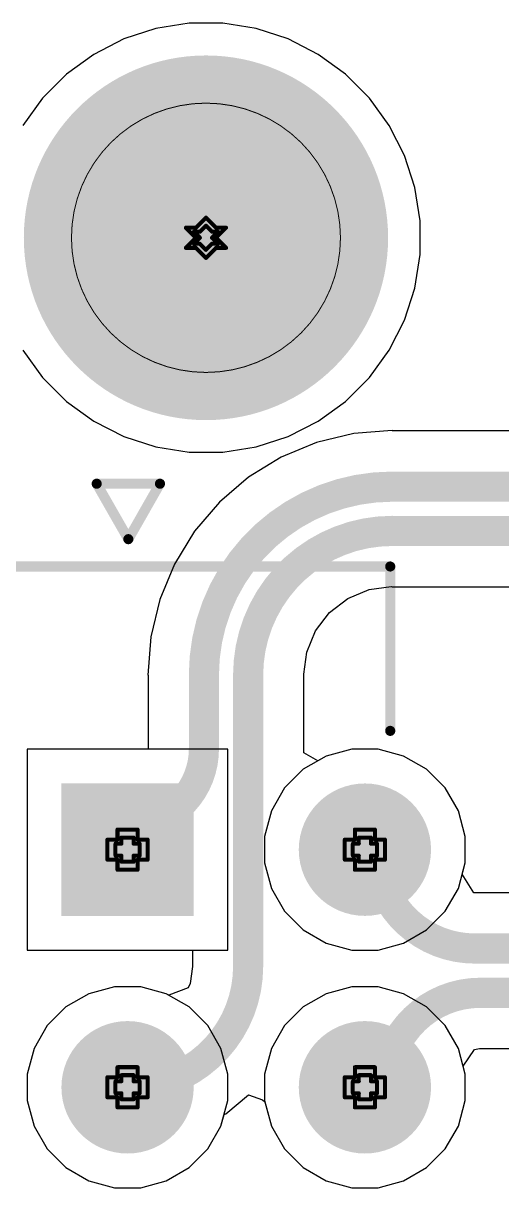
# Model space of a CAD drawing. Header units: inches. Extents: x 0 to 289, y 0 to 168.
# Drawn here: x 7.83 to 13.87, y 66.51 to 81.21 of the extents above; entities that cross this region are included whole.
import ezdxf

# ---------------------------------------------------------------- set-up
doc = ezdxf.new("R2010")
doc.units = ezdxf.units.IN
for name, color, linetype in [('Bottom Layer', 5, 'Continuous'), ('Bottom Overlay', 54, 'Continuous'), ('Bottom Solder', 6, 'Continuous'), ('Dimension', 6, 'Continuous'), ('Drill Drawing', 1, 'Continuous'), ('Multi-Layer', 9, 'Continuous'), ('Pad Holes', 156, 'Continuous'), ('Top Layer', 1, 'Continuous'), ('Top Solder', 216, 'Continuous')]:
    doc.layers.add(name, color=color, linetype=linetype)

# ---------------------------------------------------------------- blocks, each defined once
blk = doc.blocks.new('0430450800_B_52')
at = {"layer": 'Bottom Layer'}
h = blk.add_hatch(color=5, dxfattribs=at)
edge = h.paths.add_edge_path()
edge.add_arc((1.5, -0.66), 0.76, 0, 360)
blk.add_hatch(color=5, dxfattribs=at).paths.add_polyline_path([(3.74, 0.1), (5.26, 0.1), (5.26, -1.42), (3.74, -1.42)])
h = blk.add_hatch(color=5, dxfattribs=at)
edge = h.paths.add_edge_path()
edge.add_arc((1.5, -3.66), 0.76, 0, 360)
h = blk.add_hatch(color=5, dxfattribs=at)
edge = h.paths.add_edge_path()
edge.add_arc((4.5, -3.66), 0.76, 0, 360)
at = {"layer": 'Bottom Solder'}
h = blk.add_hatch(color=6, dxfattribs=at)
edge = h.paths.add_edge_path()
edge.add_arc((1.5, -0.66), 0.836, 0, 360)
blk.add_hatch(color=6, dxfattribs=at).paths.add_polyline_path([(3.664, 0.176), (5.336, 0.176), (5.336, -1.496), (3.664, -1.496)])
h = blk.add_hatch(color=6, dxfattribs=at)
edge = h.paths.add_edge_path()
edge.add_arc((1.5, -3.66), 0.836, 0, 360)
h = blk.add_hatch(color=6, dxfattribs=at)
edge = h.paths.add_edge_path()
edge.add_arc((4.5, -3.66), 0.836, 0, 360)
at = {"layer": 'Multi-Layer'}
h = blk.add_hatch(color=9, dxfattribs=at)
edge = h.paths.add_edge_path()
edge.add_arc((1.5, -0.66), 0.76, 0, 360)
blk.add_hatch(color=9, dxfattribs=at).paths.add_polyline_path([(3.74, 0.1), (5.26, 0.1), (5.26, -1.42), (3.74, -1.42)])
h = blk.add_hatch(color=9, dxfattribs=at)
edge = h.paths.add_edge_path()
edge.add_arc((1.5, -3.66), 0.76, 0, 360)
h = blk.add_hatch(color=9, dxfattribs=at)
edge = h.paths.add_edge_path()
edge.add_arc((4.5, -3.66), 0.76, 0, 360)
at = {"layer": 'Pad Holes'}
h = blk.add_hatch(color=7, dxfattribs=at)
edge = h.paths.add_edge_path()
edge.add_arc((1.5, -0.66), 0.51, 0, 360)
h = blk.add_hatch(color=7, dxfattribs=at)
edge = h.paths.add_edge_path()
edge.add_arc((4.5, -0.66), 0.51, 0, 360)
h = blk.add_hatch(color=7, dxfattribs=at)
edge = h.paths.add_edge_path()
edge.add_arc((1.5, -3.66), 0.51, 0, 360)
h = blk.add_hatch(color=7, dxfattribs=at)
edge = h.paths.add_edge_path()
edge.add_arc((4.5, -3.66), 0.51, 0, 360)
at = {"layer": 'Top Layer'}
h = blk.add_hatch(color=1, dxfattribs=at)
edge = h.paths.add_edge_path()
edge.add_arc((1.5, -0.66), 0.76, 0, 360)
blk.add_hatch(color=1, dxfattribs=at).paths.add_polyline_path([(3.74, 0.1), (5.26, 0.1), (5.26, -1.42), (3.74, -1.42)])
h = blk.add_hatch(color=1, dxfattribs=at)
edge = h.paths.add_edge_path()
edge.add_arc((1.5, -3.66), 0.76, 0, 360)
h = blk.add_hatch(color=1, dxfattribs=at)
edge = h.paths.add_edge_path()
edge.add_arc((4.5, -3.66), 0.76, 0, 360)
at = {"layer": 'Top Solder'}
h = blk.add_hatch(color=216, dxfattribs=at)
edge = h.paths.add_edge_path()
edge.add_arc((1.5, -0.66), 0.836, 0, 360)
blk.add_hatch(color=216, dxfattribs=at).paths.add_polyline_path([(3.664, 0.176), (5.336, 0.176), (5.336, -1.496), (3.664, -1.496)])
h = blk.add_hatch(color=216, dxfattribs=at)
edge = h.paths.add_edge_path()
edge.add_arc((1.5, -3.66), 0.836, 0, 360)
h = blk.add_hatch(color=216, dxfattribs=at)
edge = h.paths.add_edge_path()
edge.add_arc((4.5, -3.66), 0.836, 0, 360)
at = {"layer": 'Bottom Overlay'}
for points in [[(8.075, 8.26, 0.127, 0.127, 0), (8.075, -3.98, 0.127, 0.127, 0)], [(9.12, -0.27, 0.127, 0.127, 0), (8.42, -0.67, 0.127, 0.127, 0)], [(9.12, -0.27, 0.127, 0.127, 0), (9.12, -1.07, 0.127, 0.127, 0)], [(8.42, -0.67, 0.127, 0.127, 0), (9.12, -1.07, 0.127, 0.127, 0)], [(6, -3.98, 0.127, 0.127, 0), (8.075, -3.98, 0.127, 0.127, 0)]]:
    blk.add_lwpolyline(points, format="xyseb", dxfattribs=at)
for points in [[(9.088, -0.27, 0.0635, 0.0635, 1), (9.152, -0.27, 0.0635, 0.0635, 1)], [(9.088, -0.27, 0.0635, 0.0635, 1), (9.152, -0.27, 0.0635, 0.0635, 1)], [(8.388, -0.67, 0.0635, 0.0635, 1), (8.452, -0.67, 0.0635, 0.0635, 1)], [(8.388, -0.67, 0.0635, 0.0635, 1), (8.452, -0.67, 0.0635, 0.0635, 1)], [(9.088, -1.07, 0.0635, 0.0635, 1), (9.152, -1.07, 0.0635, 0.0635, 1)], [(9.088, -1.07, 0.0635, 0.0635, 1), (9.152, -1.07, 0.0635, 0.0635, 1)], [(5.968, -3.98, 0.0635, 0.0635, 1), (6.032, -3.98, 0.0635, 0.0635, 1)], [(8.043, -3.98, 0.0635, 0.0635, 1), (8.107, -3.98, 0.0635, 0.0635, 1)], [(8.043, -3.98, 0.0635, 0.0635, 1), (8.107, -3.98, 0.0635, 0.0635, 1)]]:
    blk.add_lwpolyline(points, format="xyseb", close=True, dxfattribs=at)

msp = doc.modelspace()

# ---------------------------------------------------------------- hatches: boundary and pattern name
at = {"layer": 'Bottom Layer'}
h = msp.add_hatch(color=5, dxfattribs=at)
edge = h.paths.add_edge_path()
edge.add_arc((10.135, 78.5), 2.2, 0, 360)
at = {"layer": 'Bottom Solder'}
h = msp.add_hatch(color=6, dxfattribs=at)
edge = h.paths.add_edge_path()
edge.add_arc((10.135, 78.5), 2.302, 0, 360)
at = {"layer": 'Multi-Layer'}
h = msp.add_hatch(color=9, dxfattribs=at)
edge = h.paths.add_edge_path()
edge.add_arc((10.135, 78.5), 2.2, 0, 360)
at = {"layer": 'Pad Holes'}
h = msp.add_hatch(color=7, dxfattribs=at)
edge = h.paths.add_edge_path()
edge.add_arc((10.135, 78.5), 1.7, 0, 360)
at = {"layer": 'Top Layer'}
h = msp.add_hatch(color=1, dxfattribs=at)
edge = h.paths.add_edge_path()
edge.add_arc((10.135, 78.5), 2.2, 0, 360)
at = {"layer": 'Top Solder'}
h = msp.add_hatch(color=216, dxfattribs=at)
edge = h.paths.add_edge_path()
edge.add_arc((10.135, 78.5), 2.302, 0, 360)

# ---------------------------------------------------------------- linework, layer by layer
at = {"layer": 'Bottom Layer'}
for p, q in [((9.922, 81.208), (9.501, 81.141)), ((10.348, 81.208), (9.922, 81.208)), ((10.769, 81.141), (10.348, 81.208)), ((9.095, 81.01), (8.716, 80.816)), ((9.501, 81.141), (9.095, 81.01)), ((11.175, 81.01), (10.769, 81.141)), ((11.554, 80.816), (11.175, 81.01)), ((8.716, 80.816), (8.371, 80.566)), ((11.899, 80.566), (11.554, 80.816)), ((8.371, 80.566), (8.069, 80.264)), ((12.201, 80.264), (11.899, 80.566)), ((8.069, 80.264), (7.819, 79.919)), ((12.451, 79.919), (12.201, 80.264)), ((12.645, 79.54), (12.451, 79.919)), ((12.776, 79.134), (12.645, 79.54)), ((12.843, 78.713), (12.776, 79.134)), ((12.843, 78.287), (12.843, 78.713)), ((12.776, 77.866), (12.843, 78.287)), ((12.645, 77.46), (12.776, 77.866)), ((12.451, 77.081), (12.645, 77.46)), ((7.819, 77.081), (8.069, 76.736)), ((12.201, 76.736), (12.451, 77.081)), ((8.069, 76.736), (8.371, 76.434)), ((11.899, 76.434), (12.201, 76.736)), ((8.371, 76.434), (8.716, 76.184)), ((11.554, 76.184), (11.899, 76.434)), ((8.716, 76.184), (9.095, 75.99)), ((11.175, 75.99), (11.554, 76.184)), ((9.095, 75.99), (9.501, 75.859)), ((9.501, 75.859), (9.922, 75.792)), ((10.348, 75.792), (10.769, 75.859)), ((10.769, 75.859), (11.175, 75.99)), ((9.922, 75.792), (10.348, 75.792)), ((10.412, 72.043), (7.876, 72.043)), ((7.876, 72.043), (7.876, 69.507)), ((10.412, 69.507), (10.412, 72.043)), ((11.977, 72.043), (11.654, 71.957)), ((12.311, 72.043), (11.977, 72.043)), ((12.633, 71.957), (12.311, 72.043)), ((11.654, 71.957), (11.365, 71.79)), ((12.922, 71.79), (12.633, 71.957)), ((11.365, 71.79), (11.129, 71.554)), ((13.158, 71.554), (12.922, 71.79)), ((11.129, 71.554), (10.962, 71.265)), ((13.325, 71.265), (13.158, 71.554)), ((10.962, 71.265), (10.876, 70.942)), ((13.412, 70.942), (13.325, 71.265)), ((10.876, 70.942), (10.876, 70.608)), ((13.412, 70.608), (13.412, 70.942)), ((10.876, 70.608), (10.962, 70.286)), ((13.325, 70.286), (13.412, 70.608)), ((10.962, 70.286), (11.129, 69.997)), ((13.158, 69.997), (13.325, 70.286)), ((11.129, 69.997), (11.365, 69.761)), ((12.922, 69.761), (13.158, 69.997)), ((11.365, 69.761), (11.654, 69.594)), ((12.633, 69.594), (12.922, 69.761)), ((11.654, 69.594), (11.977, 69.507)), ((12.311, 69.507), (12.633, 69.594)), ((7.876, 69.507), (10.412, 69.507)), ((11.977, 69.507), (12.311, 69.507)), ((8.654, 68.957), (8.365, 68.79)), ((8.977, 69.043), (8.654, 68.957)), ((9.311, 69.043), (8.977, 69.043)), ((9.633, 68.957), (9.311, 69.043)), ((9.922, 68.79), (9.633, 68.957)), ((11.654, 68.957), (11.365, 68.79)), ((11.977, 69.043), (11.654, 68.957)), ((12.311, 69.043), (11.977, 69.043)), ((12.633, 68.957), (12.311, 69.043)), ((12.922, 68.79), (12.633, 68.957)), ((8.365, 68.79), (8.129, 68.554)), ((10.158, 68.554), (9.922, 68.79)), ((11.365, 68.79), (11.129, 68.554)), ((13.158, 68.554), (12.922, 68.79)), ((8.129, 68.554), (7.962, 68.265)), ((10.325, 68.265), (10.158, 68.554)), ((11.129, 68.554), (10.962, 68.265)), ((13.325, 68.265), (13.158, 68.554)), ((7.962, 68.265), (7.876, 67.942)), ((10.412, 67.942), (10.325, 68.265)), ((10.962, 68.265), (10.876, 67.942)), ((13.412, 67.942), (13.325, 68.265)), ((7.876, 67.942), (7.876, 67.608)), ((10.412, 67.608), (10.412, 67.942)), ((10.876, 67.942), (10.876, 67.608)), ((13.412, 67.608), (13.412, 67.942)), ((7.876, 67.608), (7.962, 67.286)), ((10.325, 67.286), (10.412, 67.608)), ((10.876, 67.608), (10.962, 67.286)), ((13.325, 67.286), (13.412, 67.608)), ((7.962, 67.286), (8.129, 66.997)), ((10.158, 66.997), (10.325, 67.286)), ((10.962, 67.286), (11.129, 66.997)), ((13.158, 66.997), (13.325, 67.286)), ((8.129, 66.997), (8.365, 66.761)), ((9.922, 66.761), (10.158, 66.997)), ((11.129, 66.997), (11.365, 66.761)), ((12.922, 66.761), (13.158, 66.997)), ((8.365, 66.761), (8.654, 66.594)), ((9.633, 66.594), (9.922, 66.761)), ((11.365, 66.761), (11.654, 66.594)), ((12.633, 66.594), (12.922, 66.761)), ((8.654, 66.594), (8.977, 66.507)), ((8.977, 66.507), (9.311, 66.507)), ((9.311, 66.507), (9.633, 66.594)), ((11.654, 66.594), (11.977, 66.507)), ((11.977, 66.507), (12.311, 66.507)), ((12.311, 66.507), (12.633, 66.594))]:
    msp.add_line(p, q, dxfattribs=at)
at = {"layer": 'Dimension'}
for points in [[(11.835, 78.5, 0.0127, 0.0127, 1), (8.435, 78.5, 0.0127, 0.0127, 1)], [(8.432, 78.5, 0.00635, 0.00635, 1), (8.438, 78.5, 0.00635, 0.00635, 1)], [(11.832, 78.5, 0.00635, 0.00635, 1), (11.838, 78.5, 0.00635, 0.00635, 1)]]:
    msp.add_lwpolyline(points, format="xyseb", close=True, dxfattribs=at)
at = {"layer": 'Drill Drawing'}
for points in [[(9.881, 78.627, 0.0508, 0.0508, 0), (10.008, 78.5, 0.0508, 0.0508, 0)], [(9.881, 78.627, 0.0508, 0.0508, 0), (10.008, 78.627, 0.0508, 0.0508, 0)], [(10.008, 78.627, 0.0508, 0.0508, 0), (10.135, 78.754, 0.0508, 0.0508, 0)], [(10.059, 78.576, 0.0508, 0.0508, 0), (10.135, 78.652, 0.0508, 0.0508, 0)], [(10.135, 78.754, 0.0508, 0.0508, 0), (10.262, 78.627, 0.0508, 0.0508, 0)], [(10.135, 78.652, 0.0508, 0.0508, 0), (10.211, 78.576, 0.0508, 0.0508, 0)], [(10.262, 78.627, 0.0508, 0.0508, 0), (10.389, 78.627, 0.0508, 0.0508, 0)], [(10.262, 78.5, 0.0508, 0.0508, 0), (10.389, 78.627, 0.0508, 0.0508, 0)], [(9.881, 78.373, 0.0508, 0.0508, 0), (10.008, 78.5, 0.0508, 0.0508, 0)], [(9.983, 78.576, 0.0508, 0.0508, 0), (10.059, 78.5, 0.0508, 0.0508, 0)], [(9.983, 78.576, 0.0508, 0.0508, 0), (10.059, 78.576, 0.0508, 0.0508, 0)], [(9.983, 78.424, 0.0508, 0.0508, 0), (10.059, 78.5, 0.0508, 0.0508, 0)], [(10.211, 78.576, 0.0508, 0.0508, 0), (10.287, 78.576, 0.0508, 0.0508, 0)], [(10.211, 78.5, 0.0508, 0.0508, 0), (10.287, 78.576, 0.0508, 0.0508, 0)], [(10.211, 78.5, 0.0508, 0.0508, 0), (10.287, 78.424, 0.0508, 0.0508, 0)], [(10.262, 78.5, 0.0508, 0.0508, 0), (10.389, 78.373, 0.0508, 0.0508, 0)], [(9.881, 78.373, 0.0508, 0.0508, 0), (10.008, 78.373, 0.0508, 0.0508, 0)], [(9.983, 78.424, 0.0508, 0.0508, 0), (10.059, 78.424, 0.0508, 0.0508, 0)], [(10.008, 78.373, 0.0508, 0.0508, 0), (10.135, 78.246, 0.0508, 0.0508, 0)], [(10.059, 78.424, 0.0508, 0.0508, 0), (10.135, 78.348, 0.0508, 0.0508, 0)], [(10.135, 78.348, 0.0508, 0.0508, 0), (10.211, 78.424, 0.0508, 0.0508, 0)], [(10.135, 78.246, 0.0508, 0.0508, 0), (10.262, 78.373, 0.0508, 0.0508, 0)], [(10.211, 78.424, 0.0508, 0.0508, 0), (10.287, 78.424, 0.0508, 0.0508, 0)], [(10.262, 78.373, 0.0508, 0.0508, 0), (10.389, 78.373, 0.0508, 0.0508, 0)], [(9.017, 70.902, 0.0508, 0.0508, 0), (9.017, 71.029, 0.0508, 0.0508, 0)], [(9.017, 71.029, 0.0508, 0.0508, 0), (9.271, 71.029, 0.0508, 0.0508, 0)], [(9.271, 70.902, 0.0508, 0.0508, 0), (9.271, 71.029, 0.0508, 0.0508, 0)], [(12.017, 70.902, 0.0508, 0.0508, 0), (12.017, 71.029, 0.0508, 0.0508, 0)], [(12.017, 71.029, 0.0508, 0.0508, 0), (12.271, 71.029, 0.0508, 0.0508, 0)], [(12.271, 70.902, 0.0508, 0.0508, 0), (12.271, 71.029, 0.0508, 0.0508, 0)], [(8.89, 70.648, 0.0508, 0.0508, 0), (8.89, 70.902, 0.0508, 0.0508, 0)], [(8.89, 70.902, 0.0508, 0.0508, 0), (9.017, 70.902, 0.0508, 0.0508, 0)], [(8.991, 70.699, 0.0508, 0.0508, 0), (8.991, 70.851, 0.0508, 0.0508, 0)], [(8.991, 70.851, 0.0508, 0.0508, 0), (9.067, 70.851, 0.0508, 0.0508, 0)], [(9.067, 70.851, 0.0508, 0.0508, 0), (9.067, 70.928, 0.0508, 0.0508, 0)], [(9.067, 70.928, 0.0508, 0.0508, 0), (9.22, 70.928, 0.0508, 0.0508, 0)], [(9.22, 70.851, 0.0508, 0.0508, 0), (9.22, 70.928, 0.0508, 0.0508, 0)], [(9.22, 70.851, 0.0508, 0.0508, 0), (9.296, 70.851, 0.0508, 0.0508, 0)], [(9.271, 70.902, 0.0508, 0.0508, 0), (9.398, 70.902, 0.0508, 0.0508, 0)], [(9.296, 70.699, 0.0508, 0.0508, 0), (9.296, 70.851, 0.0508, 0.0508, 0)], [(9.398, 70.648, 0.0508, 0.0508, 0), (9.398, 70.902, 0.0508, 0.0508, 0)], [(11.89, 70.648, 0.0508, 0.0508, 0), (11.89, 70.902, 0.0508, 0.0508, 0)], [(11.89, 70.902, 0.0508, 0.0508, 0), (12.017, 70.902, 0.0508, 0.0508, 0)], [(11.991, 70.699, 0.0508, 0.0508, 0), (11.991, 70.851, 0.0508, 0.0508, 0)], [(11.991, 70.851, 0.0508, 0.0508, 0), (12.067, 70.851, 0.0508, 0.0508, 0)], [(12.067, 70.851, 0.0508, 0.0508, 0), (12.067, 70.928, 0.0508, 0.0508, 0)], [(12.067, 70.928, 0.0508, 0.0508, 0), (12.22, 70.928, 0.0508, 0.0508, 0)], [(12.22, 70.851, 0.0508, 0.0508, 0), (12.22, 70.928, 0.0508, 0.0508, 0)], [(12.22, 70.851, 0.0508, 0.0508, 0), (12.296, 70.851, 0.0508, 0.0508, 0)], [(12.271, 70.902, 0.0508, 0.0508, 0), (12.398, 70.902, 0.0508, 0.0508, 0)], [(12.296, 70.699, 0.0508, 0.0508, 0), (12.296, 70.851, 0.0508, 0.0508, 0)], [(12.398, 70.648, 0.0508, 0.0508, 0), (12.398, 70.902, 0.0508, 0.0508, 0)], [(8.991, 70.699, 0.0508, 0.0508, 0), (9.067, 70.699, 0.0508, 0.0508, 0)], [(9.067, 70.623, 0.0508, 0.0508, 0), (9.067, 70.699, 0.0508, 0.0508, 0)], [(9.22, 70.699, 0.0508, 0.0508, 0), (9.296, 70.699, 0.0508, 0.0508, 0)], [(9.22, 70.623, 0.0508, 0.0508, 0), (9.22, 70.699, 0.0508, 0.0508, 0)], [(11.991, 70.699, 0.0508, 0.0508, 0), (12.067, 70.699, 0.0508, 0.0508, 0)], [(12.067, 70.623, 0.0508, 0.0508, 0), (12.067, 70.699, 0.0508, 0.0508, 0)], [(12.22, 70.699, 0.0508, 0.0508, 0), (12.296, 70.699, 0.0508, 0.0508, 0)], [(12.22, 70.623, 0.0508, 0.0508, 0), (12.22, 70.699, 0.0508, 0.0508, 0)], [(8.89, 70.648, 0.0508, 0.0508, 0), (9.017, 70.648, 0.0508, 0.0508, 0)], [(9.017, 70.521, 0.0508, 0.0508, 0), (9.017, 70.648, 0.0508, 0.0508, 0)], [(9.067, 70.623, 0.0508, 0.0508, 0), (9.22, 70.623, 0.0508, 0.0508, 0)], [(9.271, 70.648, 0.0508, 0.0508, 0), (9.398, 70.648, 0.0508, 0.0508, 0)], [(9.271, 70.521, 0.0508, 0.0508, 0), (9.271, 70.648, 0.0508, 0.0508, 0)], [(11.89, 70.648, 0.0508, 0.0508, 0), (12.017, 70.648, 0.0508, 0.0508, 0)], [(12.017, 70.521, 0.0508, 0.0508, 0), (12.017, 70.648, 0.0508, 0.0508, 0)], [(12.067, 70.623, 0.0508, 0.0508, 0), (12.22, 70.623, 0.0508, 0.0508, 0)], [(12.271, 70.648, 0.0508, 0.0508, 0), (12.398, 70.648, 0.0508, 0.0508, 0)], [(12.271, 70.521, 0.0508, 0.0508, 0), (12.271, 70.648, 0.0508, 0.0508, 0)], [(9.017, 70.521, 0.0508, 0.0508, 0), (9.271, 70.521, 0.0508, 0.0508, 0)], [(12.017, 70.521, 0.0508, 0.0508, 0), (12.271, 70.521, 0.0508, 0.0508, 0)], [(8.89, 67.648, 0.0508, 0.0508, 0), (8.89, 67.902, 0.0508, 0.0508, 0)], [(8.89, 67.902, 0.0508, 0.0508, 0), (9.017, 67.902, 0.0508, 0.0508, 0)], [(9.017, 67.902, 0.0508, 0.0508, 0), (9.017, 68.029, 0.0508, 0.0508, 0)], [(9.017, 68.029, 0.0508, 0.0508, 0), (9.271, 68.029, 0.0508, 0.0508, 0)], [(9.067, 67.851, 0.0508, 0.0508, 0), (9.067, 67.928, 0.0508, 0.0508, 0)], [(9.067, 67.928, 0.0508, 0.0508, 0), (9.22, 67.928, 0.0508, 0.0508, 0)], [(9.22, 67.851, 0.0508, 0.0508, 0), (9.22, 67.928, 0.0508, 0.0508, 0)], [(9.271, 67.902, 0.0508, 0.0508, 0), (9.271, 68.029, 0.0508, 0.0508, 0)], [(9.271, 67.902, 0.0508, 0.0508, 0), (9.398, 67.902, 0.0508, 0.0508, 0)], [(9.398, 67.648, 0.0508, 0.0508, 0), (9.398, 67.902, 0.0508, 0.0508, 0)], [(11.89, 67.648, 0.0508, 0.0508, 0), (11.89, 67.902, 0.0508, 0.0508, 0)], [(11.89, 67.902, 0.0508, 0.0508, 0), (12.017, 67.902, 0.0508, 0.0508, 0)], [(12.017, 67.902, 0.0508, 0.0508, 0), (12.017, 68.029, 0.0508, 0.0508, 0)], [(12.017, 68.029, 0.0508, 0.0508, 0), (12.271, 68.029, 0.0508, 0.0508, 0)], [(12.067, 67.851, 0.0508, 0.0508, 0), (12.067, 67.928, 0.0508, 0.0508, 0)], [(12.067, 67.928, 0.0508, 0.0508, 0), (12.22, 67.928, 0.0508, 0.0508, 0)], [(12.22, 67.851, 0.0508, 0.0508, 0), (12.22, 67.928, 0.0508, 0.0508, 0)], [(12.271, 67.902, 0.0508, 0.0508, 0), (12.271, 68.029, 0.0508, 0.0508, 0)], [(12.271, 67.902, 0.0508, 0.0508, 0), (12.398, 67.902, 0.0508, 0.0508, 0)], [(12.398, 67.648, 0.0508, 0.0508, 0), (12.398, 67.902, 0.0508, 0.0508, 0)], [(8.991, 67.699, 0.0508, 0.0508, 0), (8.991, 67.851, 0.0508, 0.0508, 0)], [(8.991, 67.851, 0.0508, 0.0508, 0), (9.067, 67.851, 0.0508, 0.0508, 0)], [(9.22, 67.851, 0.0508, 0.0508, 0), (9.296, 67.851, 0.0508, 0.0508, 0)], [(9.296, 67.699, 0.0508, 0.0508, 0), (9.296, 67.851, 0.0508, 0.0508, 0)], [(11.991, 67.699, 0.0508, 0.0508, 0), (11.991, 67.851, 0.0508, 0.0508, 0)], [(11.991, 67.851, 0.0508, 0.0508, 0), (12.067, 67.851, 0.0508, 0.0508, 0)], [(12.22, 67.851, 0.0508, 0.0508, 0), (12.296, 67.851, 0.0508, 0.0508, 0)], [(12.296, 67.699, 0.0508, 0.0508, 0), (12.296, 67.851, 0.0508, 0.0508, 0)], [(8.89, 67.648, 0.0508, 0.0508, 0), (9.017, 67.648, 0.0508, 0.0508, 0)], [(8.991, 67.699, 0.0508, 0.0508, 0), (9.067, 67.699, 0.0508, 0.0508, 0)], [(9.017, 67.521, 0.0508, 0.0508, 0), (9.017, 67.648, 0.0508, 0.0508, 0)], [(9.067, 67.623, 0.0508, 0.0508, 0), (9.067, 67.699, 0.0508, 0.0508, 0)], [(9.067, 67.623, 0.0508, 0.0508, 0), (9.22, 67.623, 0.0508, 0.0508, 0)], [(9.22, 67.699, 0.0508, 0.0508, 0), (9.296, 67.699, 0.0508, 0.0508, 0)], [(9.22, 67.623, 0.0508, 0.0508, 0), (9.22, 67.699, 0.0508, 0.0508, 0)], [(9.271, 67.648, 0.0508, 0.0508, 0), (9.398, 67.648, 0.0508, 0.0508, 0)], [(9.271, 67.521, 0.0508, 0.0508, 0), (9.271, 67.648, 0.0508, 0.0508, 0)], [(11.89, 67.648, 0.0508, 0.0508, 0), (12.017, 67.648, 0.0508, 0.0508, 0)], [(11.991, 67.699, 0.0508, 0.0508, 0), (12.067, 67.699, 0.0508, 0.0508, 0)], [(12.017, 67.521, 0.0508, 0.0508, 0), (12.017, 67.648, 0.0508, 0.0508, 0)], [(12.067, 67.623, 0.0508, 0.0508, 0), (12.067, 67.699, 0.0508, 0.0508, 0)], [(12.067, 67.623, 0.0508, 0.0508, 0), (12.22, 67.623, 0.0508, 0.0508, 0)], [(12.22, 67.699, 0.0508, 0.0508, 0), (12.296, 67.699, 0.0508, 0.0508, 0)], [(12.22, 67.623, 0.0508, 0.0508, 0), (12.22, 67.699, 0.0508, 0.0508, 0)], [(12.271, 67.648, 0.0508, 0.0508, 0), (12.398, 67.648, 0.0508, 0.0508, 0)], [(12.271, 67.521, 0.0508, 0.0508, 0), (12.271, 67.648, 0.0508, 0.0508, 0)], [(9.017, 67.521, 0.0508, 0.0508, 0), (9.271, 67.521, 0.0508, 0.0508, 0)], [(12.017, 67.521, 0.0508, 0.0508, 0), (12.271, 67.521, 0.0508, 0.0508, 0)]]:
    msp.add_lwpolyline(points, format="xyseb", dxfattribs=at)
for points in [[(9.868, 78.627, 0.0254, 0.0254, 1), (9.894, 78.627, 0.0254, 0.0254, 1)], [(9.868, 78.627, 0.0254, 0.0254, 1), (9.894, 78.627, 0.0254, 0.0254, 1)], [(9.995, 78.627, 0.0254, 0.0254, 1), (10.021, 78.627, 0.0254, 0.0254, 1)], [(9.995, 78.627, 0.0254, 0.0254, 1), (10.021, 78.627, 0.0254, 0.0254, 1)], [(10.122, 78.754, 0.0254, 0.0254, 1), (10.148, 78.754, 0.0254, 0.0254, 1)], [(10.122, 78.754, 0.0254, 0.0254, 1), (10.148, 78.754, 0.0254, 0.0254, 1)], [(10.122, 78.652, 0.0254, 0.0254, 1), (10.148, 78.652, 0.0254, 0.0254, 1)], [(10.122, 78.652, 0.0254, 0.0254, 1), (10.148, 78.652, 0.0254, 0.0254, 1)], [(10.249, 78.627, 0.0254, 0.0254, 1), (10.275, 78.627, 0.0254, 0.0254, 1)], [(10.249, 78.627, 0.0254, 0.0254, 1), (10.275, 78.627, 0.0254, 0.0254, 1)], [(10.376, 78.627, 0.0254, 0.0254, 1), (10.402, 78.627, 0.0254, 0.0254, 1)], [(10.376, 78.627, 0.0254, 0.0254, 1), (10.402, 78.627, 0.0254, 0.0254, 1)], [(9.97, 78.576, 0.0254, 0.0254, 1), (9.995, 78.576, 0.0254, 0.0254, 1)], [(9.97, 78.576, 0.0254, 0.0254, 1), (9.995, 78.576, 0.0254, 0.0254, 1)], [(9.995, 78.5, 0.0254, 0.0254, 1), (10.021, 78.5, 0.0254, 0.0254, 1)], [(9.995, 78.5, 0.0254, 0.0254, 1), (10.021, 78.5, 0.0254, 0.0254, 1)], [(10.046, 78.576, 0.0254, 0.0254, 1), (10.071, 78.576, 0.0254, 0.0254, 1)], [(10.046, 78.576, 0.0254, 0.0254, 1), (10.071, 78.576, 0.0254, 0.0254, 1)], [(10.046, 78.5, 0.0254, 0.0254, 1), (10.071, 78.5, 0.0254, 0.0254, 1)], [(10.046, 78.5, 0.0254, 0.0254, 1), (10.071, 78.5, 0.0254, 0.0254, 1)], [(10.198, 78.576, 0.0254, 0.0254, 1), (10.224, 78.576, 0.0254, 0.0254, 1)], [(10.198, 78.576, 0.0254, 0.0254, 1), (10.224, 78.576, 0.0254, 0.0254, 1)], [(10.198, 78.5, 0.0254, 0.0254, 1), (10.224, 78.5, 0.0254, 0.0254, 1)], [(10.198, 78.5, 0.0254, 0.0254, 1), (10.224, 78.5, 0.0254, 0.0254, 1)], [(10.249, 78.5, 0.0254, 0.0254, 1), (10.275, 78.5, 0.0254, 0.0254, 1)], [(10.249, 78.5, 0.0254, 0.0254, 1), (10.275, 78.5, 0.0254, 0.0254, 1)], [(10.275, 78.576, 0.0254, 0.0254, 1), (10.3, 78.576, 0.0254, 0.0254, 1)], [(10.275, 78.576, 0.0254, 0.0254, 1), (10.3, 78.576, 0.0254, 0.0254, 1)], [(9.868, 78.373, 0.0254, 0.0254, 1), (9.894, 78.373, 0.0254, 0.0254, 1)], [(9.868, 78.373, 0.0254, 0.0254, 1), (9.894, 78.373, 0.0254, 0.0254, 1)], [(9.97, 78.424, 0.0254, 0.0254, 1), (9.995, 78.424, 0.0254, 0.0254, 1)], [(9.97, 78.424, 0.0254, 0.0254, 1), (9.995, 78.424, 0.0254, 0.0254, 1)], [(9.995, 78.373, 0.0254, 0.0254, 1), (10.021, 78.373, 0.0254, 0.0254, 1)], [(9.995, 78.373, 0.0254, 0.0254, 1), (10.021, 78.373, 0.0254, 0.0254, 1)], [(10.046, 78.424, 0.0254, 0.0254, 1), (10.071, 78.424, 0.0254, 0.0254, 1)], [(10.046, 78.424, 0.0254, 0.0254, 1), (10.071, 78.424, 0.0254, 0.0254, 1)], [(10.122, 78.348, 0.0254, 0.0254, 1), (10.148, 78.348, 0.0254, 0.0254, 1)], [(10.122, 78.348, 0.0254, 0.0254, 1), (10.148, 78.348, 0.0254, 0.0254, 1)], [(10.198, 78.424, 0.0254, 0.0254, 1), (10.224, 78.424, 0.0254, 0.0254, 1)], [(10.198, 78.424, 0.0254, 0.0254, 1), (10.224, 78.424, 0.0254, 0.0254, 1)], [(10.249, 78.373, 0.0254, 0.0254, 1), (10.275, 78.373, 0.0254, 0.0254, 1)], [(10.249, 78.373, 0.0254, 0.0254, 1), (10.275, 78.373, 0.0254, 0.0254, 1)], [(10.275, 78.424, 0.0254, 0.0254, 1), (10.3, 78.424, 0.0254, 0.0254, 1)], [(10.275, 78.424, 0.0254, 0.0254, 1), (10.3, 78.424, 0.0254, 0.0254, 1)], [(10.376, 78.373, 0.0254, 0.0254, 1), (10.402, 78.373, 0.0254, 0.0254, 1)], [(10.376, 78.373, 0.0254, 0.0254, 1), (10.402, 78.373, 0.0254, 0.0254, 1)], [(10.122, 78.246, 0.0254, 0.0254, 1), (10.148, 78.246, 0.0254, 0.0254, 1)], [(10.122, 78.246, 0.0254, 0.0254, 1), (10.148, 78.246, 0.0254, 0.0254, 1)], [(9.004, 71.029, 0.0254, 0.0254, 1), (9.029, 71.029, 0.0254, 0.0254, 1)], [(9.004, 71.029, 0.0254, 0.0254, 1), (9.029, 71.029, 0.0254, 0.0254, 1)], [(9.258, 71.029, 0.0254, 0.0254, 1), (9.283, 71.029, 0.0254, 0.0254, 1)], [(9.258, 71.029, 0.0254, 0.0254, 1), (9.283, 71.029, 0.0254, 0.0254, 1)], [(12.004, 71.029, 0.0254, 0.0254, 1), (12.029, 71.029, 0.0254, 0.0254, 1)], [(12.004, 71.029, 0.0254, 0.0254, 1), (12.029, 71.029, 0.0254, 0.0254, 1)], [(12.258, 71.029, 0.0254, 0.0254, 1), (12.283, 71.029, 0.0254, 0.0254, 1)], [(12.258, 71.029, 0.0254, 0.0254, 1), (12.283, 71.029, 0.0254, 0.0254, 1)], [(8.877, 70.902, 0.0254, 0.0254, 1), (8.902, 70.902, 0.0254, 0.0254, 1)], [(8.877, 70.902, 0.0254, 0.0254, 1), (8.902, 70.902, 0.0254, 0.0254, 1)], [(8.979, 70.851, 0.0254, 0.0254, 1), (9.004, 70.851, 0.0254, 0.0254, 1)], [(8.979, 70.851, 0.0254, 0.0254, 1), (9.004, 70.851, 0.0254, 0.0254, 1)], [(9.004, 70.902, 0.0254, 0.0254, 1), (9.029, 70.902, 0.0254, 0.0254, 1)], [(9.004, 70.902, 0.0254, 0.0254, 1), (9.029, 70.902, 0.0254, 0.0254, 1)], [(9.055, 70.928, 0.0254, 0.0254, 1), (9.08, 70.928, 0.0254, 0.0254, 1)], [(9.055, 70.928, 0.0254, 0.0254, 1), (9.08, 70.928, 0.0254, 0.0254, 1)], [(9.055, 70.851, 0.0254, 0.0254, 1), (9.08, 70.851, 0.0254, 0.0254, 1)], [(9.055, 70.851, 0.0254, 0.0254, 1), (9.08, 70.851, 0.0254, 0.0254, 1)], [(9.207, 70.928, 0.0254, 0.0254, 1), (9.233, 70.928, 0.0254, 0.0254, 1)], [(9.207, 70.928, 0.0254, 0.0254, 1), (9.233, 70.928, 0.0254, 0.0254, 1)], [(9.207, 70.851, 0.0254, 0.0254, 1), (9.233, 70.851, 0.0254, 0.0254, 1)], [(9.207, 70.851, 0.0254, 0.0254, 1), (9.233, 70.851, 0.0254, 0.0254, 1)], [(9.258, 70.902, 0.0254, 0.0254, 1), (9.283, 70.902, 0.0254, 0.0254, 1)], [(9.258, 70.902, 0.0254, 0.0254, 1), (9.283, 70.902, 0.0254, 0.0254, 1)], [(9.283, 70.851, 0.0254, 0.0254, 1), (9.309, 70.851, 0.0254, 0.0254, 1)], [(9.283, 70.851, 0.0254, 0.0254, 1), (9.309, 70.851, 0.0254, 0.0254, 1)], [(9.385, 70.902, 0.0254, 0.0254, 1), (9.41, 70.902, 0.0254, 0.0254, 1)], [(9.385, 70.902, 0.0254, 0.0254, 1), (9.41, 70.902, 0.0254, 0.0254, 1)], [(11.877, 70.902, 0.0254, 0.0254, 1), (11.902, 70.902, 0.0254, 0.0254, 1)], [(11.877, 70.902, 0.0254, 0.0254, 1), (11.902, 70.902, 0.0254, 0.0254, 1)], [(11.979, 70.851, 0.0254, 0.0254, 1), (12.004, 70.851, 0.0254, 0.0254, 1)], [(11.979, 70.851, 0.0254, 0.0254, 1), (12.004, 70.851, 0.0254, 0.0254, 1)], [(12.004, 70.902, 0.0254, 0.0254, 1), (12.029, 70.902, 0.0254, 0.0254, 1)], [(12.004, 70.902, 0.0254, 0.0254, 1), (12.029, 70.902, 0.0254, 0.0254, 1)], [(12.055, 70.928, 0.0254, 0.0254, 1), (12.08, 70.928, 0.0254, 0.0254, 1)], [(12.055, 70.928, 0.0254, 0.0254, 1), (12.08, 70.928, 0.0254, 0.0254, 1)], [(12.055, 70.851, 0.0254, 0.0254, 1), (12.08, 70.851, 0.0254, 0.0254, 1)], [(12.055, 70.851, 0.0254, 0.0254, 1), (12.08, 70.851, 0.0254, 0.0254, 1)], [(12.207, 70.928, 0.0254, 0.0254, 1), (12.233, 70.928, 0.0254, 0.0254, 1)], [(12.207, 70.928, 0.0254, 0.0254, 1), (12.233, 70.928, 0.0254, 0.0254, 1)], [(12.207, 70.851, 0.0254, 0.0254, 1), (12.233, 70.851, 0.0254, 0.0254, 1)], [(12.207, 70.851, 0.0254, 0.0254, 1), (12.233, 70.851, 0.0254, 0.0254, 1)], [(12.258, 70.902, 0.0254, 0.0254, 1), (12.283, 70.902, 0.0254, 0.0254, 1)], [(12.258, 70.902, 0.0254, 0.0254, 1), (12.283, 70.902, 0.0254, 0.0254, 1)], [(12.283, 70.851, 0.0254, 0.0254, 1), (12.309, 70.851, 0.0254, 0.0254, 1)], [(12.283, 70.851, 0.0254, 0.0254, 1), (12.309, 70.851, 0.0254, 0.0254, 1)], [(12.385, 70.902, 0.0254, 0.0254, 1), (12.41, 70.902, 0.0254, 0.0254, 1)], [(12.385, 70.902, 0.0254, 0.0254, 1), (12.41, 70.902, 0.0254, 0.0254, 1)], [(8.979, 70.699, 0.0254, 0.0254, 1), (9.004, 70.699, 0.0254, 0.0254, 1)], [(8.979, 70.699, 0.0254, 0.0254, 1), (9.004, 70.699, 0.0254, 0.0254, 1)], [(9.055, 70.699, 0.0254, 0.0254, 1), (9.08, 70.699, 0.0254, 0.0254, 1)], [(9.055, 70.699, 0.0254, 0.0254, 1), (9.08, 70.699, 0.0254, 0.0254, 1)], [(9.207, 70.699, 0.0254, 0.0254, 1), (9.233, 70.699, 0.0254, 0.0254, 1)], [(9.207, 70.699, 0.0254, 0.0254, 1), (9.233, 70.699, 0.0254, 0.0254, 1)], [(9.283, 70.699, 0.0254, 0.0254, 1), (9.309, 70.699, 0.0254, 0.0254, 1)], [(9.283, 70.699, 0.0254, 0.0254, 1), (9.309, 70.699, 0.0254, 0.0254, 1)], [(11.979, 70.699, 0.0254, 0.0254, 1), (12.004, 70.699, 0.0254, 0.0254, 1)], [(11.979, 70.699, 0.0254, 0.0254, 1), (12.004, 70.699, 0.0254, 0.0254, 1)], [(12.055, 70.699, 0.0254, 0.0254, 1), (12.08, 70.699, 0.0254, 0.0254, 1)], [(12.055, 70.699, 0.0254, 0.0254, 1), (12.08, 70.699, 0.0254, 0.0254, 1)], [(12.207, 70.699, 0.0254, 0.0254, 1), (12.233, 70.699, 0.0254, 0.0254, 1)], [(12.207, 70.699, 0.0254, 0.0254, 1), (12.233, 70.699, 0.0254, 0.0254, 1)], [(12.283, 70.699, 0.0254, 0.0254, 1), (12.309, 70.699, 0.0254, 0.0254, 1)], [(12.283, 70.699, 0.0254, 0.0254, 1), (12.309, 70.699, 0.0254, 0.0254, 1)], [(8.877, 70.648, 0.0254, 0.0254, 1), (8.902, 70.648, 0.0254, 0.0254, 1)], [(8.877, 70.648, 0.0254, 0.0254, 1), (8.902, 70.648, 0.0254, 0.0254, 1)], [(9.004, 70.648, 0.0254, 0.0254, 1), (9.029, 70.648, 0.0254, 0.0254, 1)], [(9.004, 70.648, 0.0254, 0.0254, 1), (9.029, 70.648, 0.0254, 0.0254, 1)], [(9.055, 70.623, 0.0254, 0.0254, 1), (9.08, 70.623, 0.0254, 0.0254, 1)], [(9.055, 70.623, 0.0254, 0.0254, 1), (9.08, 70.623, 0.0254, 0.0254, 1)], [(9.207, 70.623, 0.0254, 0.0254, 1), (9.233, 70.623, 0.0254, 0.0254, 1)], [(9.207, 70.623, 0.0254, 0.0254, 1), (9.233, 70.623, 0.0254, 0.0254, 1)], [(9.258, 70.648, 0.0254, 0.0254, 1), (9.283, 70.648, 0.0254, 0.0254, 1)], [(9.258, 70.648, 0.0254, 0.0254, 1), (9.283, 70.648, 0.0254, 0.0254, 1)], [(9.385, 70.648, 0.0254, 0.0254, 1), (9.41, 70.648, 0.0254, 0.0254, 1)], [(9.385, 70.648, 0.0254, 0.0254, 1), (9.41, 70.648, 0.0254, 0.0254, 1)], [(11.877, 70.648, 0.0254, 0.0254, 1), (11.902, 70.648, 0.0254, 0.0254, 1)], [(11.877, 70.648, 0.0254, 0.0254, 1), (11.902, 70.648, 0.0254, 0.0254, 1)], [(12.004, 70.648, 0.0254, 0.0254, 1), (12.029, 70.648, 0.0254, 0.0254, 1)], [(12.004, 70.648, 0.0254, 0.0254, 1), (12.029, 70.648, 0.0254, 0.0254, 1)], [(12.055, 70.623, 0.0254, 0.0254, 1), (12.08, 70.623, 0.0254, 0.0254, 1)], [(12.055, 70.623, 0.0254, 0.0254, 1), (12.08, 70.623, 0.0254, 0.0254, 1)], [(12.207, 70.623, 0.0254, 0.0254, 1), (12.233, 70.623, 0.0254, 0.0254, 1)], [(12.207, 70.623, 0.0254, 0.0254, 1), (12.233, 70.623, 0.0254, 0.0254, 1)], [(12.258, 70.648, 0.0254, 0.0254, 1), (12.283, 70.648, 0.0254, 0.0254, 1)], [(12.258, 70.648, 0.0254, 0.0254, 1), (12.283, 70.648, 0.0254, 0.0254, 1)], [(12.385, 70.648, 0.0254, 0.0254, 1), (12.41, 70.648, 0.0254, 0.0254, 1)], [(12.385, 70.648, 0.0254, 0.0254, 1), (12.41, 70.648, 0.0254, 0.0254, 1)], [(9.004, 70.521, 0.0254, 0.0254, 1), (9.029, 70.521, 0.0254, 0.0254, 1)], [(9.004, 70.521, 0.0254, 0.0254, 1), (9.029, 70.521, 0.0254, 0.0254, 1)], [(9.258, 70.521, 0.0254, 0.0254, 1), (9.283, 70.521, 0.0254, 0.0254, 1)], [(9.258, 70.521, 0.0254, 0.0254, 1), (9.283, 70.521, 0.0254, 0.0254, 1)], [(12.004, 70.521, 0.0254, 0.0254, 1), (12.029, 70.521, 0.0254, 0.0254, 1)], [(12.004, 70.521, 0.0254, 0.0254, 1), (12.029, 70.521, 0.0254, 0.0254, 1)], [(12.258, 70.521, 0.0254, 0.0254, 1), (12.283, 70.521, 0.0254, 0.0254, 1)], [(12.258, 70.521, 0.0254, 0.0254, 1), (12.283, 70.521, 0.0254, 0.0254, 1)], [(8.877, 67.902, 0.0254, 0.0254, 1), (8.902, 67.902, 0.0254, 0.0254, 1)], [(8.877, 67.902, 0.0254, 0.0254, 1), (8.902, 67.902, 0.0254, 0.0254, 1)], [(9.004, 68.029, 0.0254, 0.0254, 1), (9.029, 68.029, 0.0254, 0.0254, 1)], [(9.004, 68.029, 0.0254, 0.0254, 1), (9.029, 68.029, 0.0254, 0.0254, 1)], [(9.004, 67.902, 0.0254, 0.0254, 1), (9.029, 67.902, 0.0254, 0.0254, 1)], [(9.004, 67.902, 0.0254, 0.0254, 1), (9.029, 67.902, 0.0254, 0.0254, 1)], [(9.055, 67.928, 0.0254, 0.0254, 1), (9.08, 67.928, 0.0254, 0.0254, 1)], [(9.055, 67.928, 0.0254, 0.0254, 1), (9.08, 67.928, 0.0254, 0.0254, 1)], [(9.207, 67.928, 0.0254, 0.0254, 1), (9.233, 67.928, 0.0254, 0.0254, 1)], [(9.207, 67.928, 0.0254, 0.0254, 1), (9.233, 67.928, 0.0254, 0.0254, 1)], [(9.258, 68.029, 0.0254, 0.0254, 1), (9.283, 68.029, 0.0254, 0.0254, 1)], [(9.258, 68.029, 0.0254, 0.0254, 1), (9.283, 68.029, 0.0254, 0.0254, 1)], [(9.258, 67.902, 0.0254, 0.0254, 1), (9.283, 67.902, 0.0254, 0.0254, 1)], [(9.258, 67.902, 0.0254, 0.0254, 1), (9.283, 67.902, 0.0254, 0.0254, 1)], [(9.385, 67.902, 0.0254, 0.0254, 1), (9.41, 67.902, 0.0254, 0.0254, 1)], [(9.385, 67.902, 0.0254, 0.0254, 1), (9.41, 67.902, 0.0254, 0.0254, 1)], [(11.877, 67.902, 0.0254, 0.0254, 1), (11.902, 67.902, 0.0254, 0.0254, 1)], [(11.877, 67.902, 0.0254, 0.0254, 1), (11.902, 67.902, 0.0254, 0.0254, 1)], [(12.004, 68.029, 0.0254, 0.0254, 1), (12.029, 68.029, 0.0254, 0.0254, 1)], [(12.004, 68.029, 0.0254, 0.0254, 1), (12.029, 68.029, 0.0254, 0.0254, 1)], [(12.004, 67.902, 0.0254, 0.0254, 1), (12.029, 67.902, 0.0254, 0.0254, 1)], [(12.004, 67.902, 0.0254, 0.0254, 1), (12.029, 67.902, 0.0254, 0.0254, 1)], [(12.055, 67.928, 0.0254, 0.0254, 1), (12.08, 67.928, 0.0254, 0.0254, 1)], [(12.055, 67.928, 0.0254, 0.0254, 1), (12.08, 67.928, 0.0254, 0.0254, 1)], [(12.207, 67.928, 0.0254, 0.0254, 1), (12.233, 67.928, 0.0254, 0.0254, 1)], [(12.207, 67.928, 0.0254, 0.0254, 1), (12.233, 67.928, 0.0254, 0.0254, 1)], [(12.258, 68.029, 0.0254, 0.0254, 1), (12.283, 68.029, 0.0254, 0.0254, 1)], [(12.258, 68.029, 0.0254, 0.0254, 1), (12.283, 68.029, 0.0254, 0.0254, 1)], [(12.258, 67.902, 0.0254, 0.0254, 1), (12.283, 67.902, 0.0254, 0.0254, 1)], [(12.258, 67.902, 0.0254, 0.0254, 1), (12.283, 67.902, 0.0254, 0.0254, 1)], [(12.385, 67.902, 0.0254, 0.0254, 1), (12.41, 67.902, 0.0254, 0.0254, 1)], [(12.385, 67.902, 0.0254, 0.0254, 1), (12.41, 67.902, 0.0254, 0.0254, 1)], [(8.979, 67.851, 0.0254, 0.0254, 1), (9.004, 67.851, 0.0254, 0.0254, 1)], [(8.979, 67.851, 0.0254, 0.0254, 1), (9.004, 67.851, 0.0254, 0.0254, 1)], [(9.055, 67.851, 0.0254, 0.0254, 1), (9.08, 67.851, 0.0254, 0.0254, 1)], [(9.055, 67.851, 0.0254, 0.0254, 1), (9.08, 67.851, 0.0254, 0.0254, 1)], [(9.207, 67.851, 0.0254, 0.0254, 1), (9.233, 67.851, 0.0254, 0.0254, 1)], [(9.207, 67.851, 0.0254, 0.0254, 1), (9.233, 67.851, 0.0254, 0.0254, 1)], [(9.283, 67.851, 0.0254, 0.0254, 1), (9.309, 67.851, 0.0254, 0.0254, 1)], [(9.283, 67.851, 0.0254, 0.0254, 1), (9.309, 67.851, 0.0254, 0.0254, 1)], [(11.979, 67.851, 0.0254, 0.0254, 1), (12.004, 67.851, 0.0254, 0.0254, 1)], [(11.979, 67.851, 0.0254, 0.0254, 1), (12.004, 67.851, 0.0254, 0.0254, 1)], [(12.055, 67.851, 0.0254, 0.0254, 1), (12.08, 67.851, 0.0254, 0.0254, 1)], [(12.055, 67.851, 0.0254, 0.0254, 1), (12.08, 67.851, 0.0254, 0.0254, 1)], [(12.207, 67.851, 0.0254, 0.0254, 1), (12.233, 67.851, 0.0254, 0.0254, 1)], [(12.207, 67.851, 0.0254, 0.0254, 1), (12.233, 67.851, 0.0254, 0.0254, 1)], [(12.283, 67.851, 0.0254, 0.0254, 1), (12.309, 67.851, 0.0254, 0.0254, 1)], [(12.283, 67.851, 0.0254, 0.0254, 1), (12.309, 67.851, 0.0254, 0.0254, 1)], [(8.877, 67.648, 0.0254, 0.0254, 1), (8.902, 67.648, 0.0254, 0.0254, 1)], [(8.877, 67.648, 0.0254, 0.0254, 1), (8.902, 67.648, 0.0254, 0.0254, 1)], [(8.979, 67.699, 0.0254, 0.0254, 1), (9.004, 67.699, 0.0254, 0.0254, 1)], [(8.979, 67.699, 0.0254, 0.0254, 1), (9.004, 67.699, 0.0254, 0.0254, 1)], [(9.004, 67.648, 0.0254, 0.0254, 1), (9.029, 67.648, 0.0254, 0.0254, 1)], [(9.004, 67.648, 0.0254, 0.0254, 1), (9.029, 67.648, 0.0254, 0.0254, 1)], [(9.055, 67.699, 0.0254, 0.0254, 1), (9.08, 67.699, 0.0254, 0.0254, 1)], [(9.055, 67.699, 0.0254, 0.0254, 1), (9.08, 67.699, 0.0254, 0.0254, 1)], [(9.055, 67.623, 0.0254, 0.0254, 1), (9.08, 67.623, 0.0254, 0.0254, 1)], [(9.055, 67.623, 0.0254, 0.0254, 1), (9.08, 67.623, 0.0254, 0.0254, 1)], [(9.207, 67.699, 0.0254, 0.0254, 1), (9.233, 67.699, 0.0254, 0.0254, 1)], [(9.207, 67.699, 0.0254, 0.0254, 1), (9.233, 67.699, 0.0254, 0.0254, 1)], [(9.207, 67.623, 0.0254, 0.0254, 1), (9.233, 67.623, 0.0254, 0.0254, 1)], [(9.207, 67.623, 0.0254, 0.0254, 1), (9.233, 67.623, 0.0254, 0.0254, 1)], [(9.258, 67.648, 0.0254, 0.0254, 1), (9.283, 67.648, 0.0254, 0.0254, 1)], [(9.258, 67.648, 0.0254, 0.0254, 1), (9.283, 67.648, 0.0254, 0.0254, 1)], [(9.283, 67.699, 0.0254, 0.0254, 1), (9.309, 67.699, 0.0254, 0.0254, 1)], [(9.283, 67.699, 0.0254, 0.0254, 1), (9.309, 67.699, 0.0254, 0.0254, 1)], [(9.385, 67.648, 0.0254, 0.0254, 1), (9.41, 67.648, 0.0254, 0.0254, 1)], [(9.385, 67.648, 0.0254, 0.0254, 1), (9.41, 67.648, 0.0254, 0.0254, 1)], [(11.877, 67.648, 0.0254, 0.0254, 1), (11.902, 67.648, 0.0254, 0.0254, 1)], [(11.877, 67.648, 0.0254, 0.0254, 1), (11.902, 67.648, 0.0254, 0.0254, 1)], [(11.979, 67.699, 0.0254, 0.0254, 1), (12.004, 67.699, 0.0254, 0.0254, 1)], [(11.979, 67.699, 0.0254, 0.0254, 1), (12.004, 67.699, 0.0254, 0.0254, 1)], [(12.004, 67.648, 0.0254, 0.0254, 1), (12.029, 67.648, 0.0254, 0.0254, 1)], [(12.004, 67.648, 0.0254, 0.0254, 1), (12.029, 67.648, 0.0254, 0.0254, 1)], [(12.055, 67.699, 0.0254, 0.0254, 1), (12.08, 67.699, 0.0254, 0.0254, 1)], [(12.055, 67.699, 0.0254, 0.0254, 1), (12.08, 67.699, 0.0254, 0.0254, 1)], [(12.055, 67.623, 0.0254, 0.0254, 1), (12.08, 67.623, 0.0254, 0.0254, 1)], [(12.055, 67.623, 0.0254, 0.0254, 1), (12.08, 67.623, 0.0254, 0.0254, 1)], [(12.207, 67.699, 0.0254, 0.0254, 1), (12.233, 67.699, 0.0254, 0.0254, 1)], [(12.207, 67.699, 0.0254, 0.0254, 1), (12.233, 67.699, 0.0254, 0.0254, 1)], [(12.207, 67.623, 0.0254, 0.0254, 1), (12.233, 67.623, 0.0254, 0.0254, 1)], [(12.207, 67.623, 0.0254, 0.0254, 1), (12.233, 67.623, 0.0254, 0.0254, 1)], [(12.258, 67.648, 0.0254, 0.0254, 1), (12.283, 67.648, 0.0254, 0.0254, 1)], [(12.258, 67.648, 0.0254, 0.0254, 1), (12.283, 67.648, 0.0254, 0.0254, 1)], [(12.283, 67.699, 0.0254, 0.0254, 1), (12.309, 67.699, 0.0254, 0.0254, 1)], [(12.283, 67.699, 0.0254, 0.0254, 1), (12.309, 67.699, 0.0254, 0.0254, 1)], [(12.385, 67.648, 0.0254, 0.0254, 1), (12.41, 67.648, 0.0254, 0.0254, 1)], [(12.385, 67.648, 0.0254, 0.0254, 1), (12.41, 67.648, 0.0254, 0.0254, 1)], [(9.004, 67.521, 0.0254, 0.0254, 1), (9.029, 67.521, 0.0254, 0.0254, 1)], [(9.004, 67.521, 0.0254, 0.0254, 1), (9.029, 67.521, 0.0254, 0.0254, 1)], [(9.258, 67.521, 0.0254, 0.0254, 1), (9.283, 67.521, 0.0254, 0.0254, 1)], [(9.258, 67.521, 0.0254, 0.0254, 1), (9.283, 67.521, 0.0254, 0.0254, 1)], [(12.004, 67.521, 0.0254, 0.0254, 1), (12.029, 67.521, 0.0254, 0.0254, 1)], [(12.004, 67.521, 0.0254, 0.0254, 1), (12.029, 67.521, 0.0254, 0.0254, 1)], [(12.258, 67.521, 0.0254, 0.0254, 1), (12.283, 67.521, 0.0254, 0.0254, 1)], [(12.258, 67.521, 0.0254, 0.0254, 1), (12.283, 67.521, 0.0254, 0.0254, 1)]]:
    msp.add_lwpolyline(points, format="xyseb", close=True, dxfattribs=at)
at = {"layer": 'Top Layer'}
for p, q in [((9.922, 81.208), (9.501, 81.141)), ((10.348, 81.208), (9.922, 81.208)), ((10.769, 81.141), (10.348, 81.208)), ((9.095, 81.01), (8.716, 80.816)), ((9.501, 81.141), (9.095, 81.01)), ((11.175, 81.01), (10.769, 81.141)), ((11.554, 80.816), (11.175, 81.01)), ((8.716, 80.816), (8.371, 80.566)), ((11.899, 80.566), (11.554, 80.816)), ((8.371, 80.566), (8.069, 80.264)), ((12.201, 80.264), (11.899, 80.566)), ((8.069, 80.264), (7.819, 79.919)), ((12.451, 79.919), (12.201, 80.264)), ((12.645, 79.54), (12.451, 79.919)), ((12.776, 79.134), (12.645, 79.54)), ((12.843, 78.713), (12.776, 79.134)), ((12.843, 78.287), (12.843, 78.713)), ((12.776, 77.866), (12.843, 78.287)), ((12.645, 77.46), (12.776, 77.866)), ((12.451, 77.081), (12.645, 77.46)), ((7.819, 77.081), (8.069, 76.736)), ((12.201, 76.736), (12.451, 77.081)), ((8.069, 76.736), (8.371, 76.434)), ((11.899, 76.434), (12.201, 76.736)), ((8.371, 76.434), (8.716, 76.184)), ((11.554, 76.184), (11.899, 76.434)), ((8.716, 76.184), (9.095, 75.99)), ((11.175, 75.99), (11.554, 76.184)), ((12.005, 76.028), (11.534, 75.915)), ((12.487, 76.066), (12.005, 76.028)), ((12.487, 76.063), (12.487, 76.066)), ((15.578, 76.063), (12.487, 76.063)), ((9.095, 75.99), (9.501, 75.859)), ((9.501, 75.859), (9.922, 75.792)), ((10.348, 75.792), (10.769, 75.859)), ((10.769, 75.859), (11.175, 75.99)), ((11.534, 75.915), (11.086, 75.73)), ((9.922, 75.792), (10.348, 75.792)), ((11.086, 75.73), (10.673, 75.477)), ((10.673, 75.477), (10.305, 75.162)), ((10.305, 75.162), (9.991, 74.794)), ((9.991, 74.794), (9.738, 74.381)), ((9.738, 74.381), (9.552, 73.934)), ((12.198, 74.06), (12.476, 74.096)), ((12.476, 74.096), (12.487, 74.095)), ((12.487, 74.095), (15.838, 74.095)), ((11.697, 73.77), (11.929, 73.948)), ((11.929, 73.948), (12.198, 74.06)), ((9.552, 73.934), (9.439, 73.463)), ((11.519, 73.539), (11.697, 73.77)), ((11.408, 73.269), (11.519, 73.539)), ((9.439, 73.463), (9.401, 72.98)), ((11.371, 72.991), (11.408, 73.269)), ((9.401, 72.98), (9.405, 72.98)), ((9.405, 72.98), (9.405, 72.046)), ((11.373, 72.98), (11.371, 72.991)), ((11.373, 71.997), (11.373, 72.98)), ((9.402, 72.043), (7.876, 72.043)), ((7.876, 72.043), (7.876, 69.507)), ((9.403, 72.046), (9.402, 72.043)), ((9.405, 72.046), (9.403, 72.046)), ((11.977, 72.043), (11.654, 71.957)), ((12.311, 72.043), (11.977, 72.043)), ((12.633, 71.957), (12.311, 72.043)), ((11.549, 71.896), (11.373, 71.997)), ((11.654, 71.957), (11.549, 71.896)), ((12.922, 71.79), (12.633, 71.957)), ((13.158, 71.554), (12.922, 71.79)), ((13.325, 71.265), (13.158, 71.554)), ((13.412, 70.942), (13.325, 71.265)), ((13.412, 70.608), (13.412, 70.942)), ((13.374, 70.466), (13.412, 70.608)), ((13.519, 70.23), (13.374, 70.466)), ((13.52, 70.23), (13.519, 70.23)), ((13.532, 70.231), (13.52, 70.23)), ((18.168, 70.231), (13.532, 70.231)), ((7.876, 69.507), (9.963, 69.507)), ((9.963, 69.507), (9.963, 69.3)), ((9.964, 69.298), (9.936, 69.087)), ((9.963, 69.3), (9.964, 69.298)), ((8.654, 68.957), (8.365, 68.79)), ((8.977, 69.043), (8.654, 68.957)), ((9.311, 69.043), (8.977, 69.043)), ((9.633, 68.957), (9.311, 69.043)), ((9.666, 68.938), (9.633, 68.957)), ((9.912, 69.03), (9.666, 68.938)), ((9.936, 69.087), (9.912, 69.03)), ((8.365, 68.79), (8.129, 68.554)), ((8.129, 68.554), (7.962, 68.265)), ((7.962, 68.265), (7.876, 67.942)), ((13.384, 68.043), (13.531, 68.252)), ((13.531, 68.252), (13.593, 68.265)), ((13.593, 68.265), (13.601, 68.264)), ((13.601, 68.264), (17.908, 68.264)), ((7.876, 67.942), (7.876, 67.608)), ((13.412, 67.942), (13.384, 68.043)), ((13.412, 67.608), (13.412, 67.942)), ((10.385, 67.442), (10.672, 67.679)), ((10.672, 67.679), (10.848, 67.618)), ((7.876, 67.608), (7.962, 67.286)), ((10.848, 67.618), (10.88, 67.591)), ((10.88, 67.591), (10.962, 67.286)), ((13.325, 67.286), (13.412, 67.608)), ((10.325, 67.286), (10.364, 67.432)), ((10.364, 67.432), (10.385, 67.442)), ((7.962, 67.286), (8.129, 66.997)), ((10.158, 66.997), (10.325, 67.286)), ((10.962, 67.286), (11.129, 66.997)), ((13.158, 66.997), (13.325, 67.286)), ((8.129, 66.997), (8.365, 66.761)), ((9.922, 66.761), (10.158, 66.997)), ((11.129, 66.997), (11.365, 66.761)), ((12.922, 66.761), (13.158, 66.997)), ((8.365, 66.761), (8.654, 66.594)), ((9.633, 66.594), (9.922, 66.761)), ((11.365, 66.761), (11.654, 66.594)), ((12.633, 66.594), (12.922, 66.761)), ((8.654, 66.594), (8.977, 66.507)), ((8.977, 66.507), (9.311, 66.507)), ((9.311, 66.507), (9.633, 66.594)), ((11.654, 66.594), (11.977, 66.507)), ((11.977, 66.507), (12.311, 66.507)), ((12.311, 66.507), (12.633, 66.594))]:
    msp.add_line(p, q, dxfattribs=at)
for points in [[(10.109, 72.98, 0.381, 0.381, -0.414214), (12.487, 75.358, 0.381, 0.381, 0)], [(12.487, 75.358, 0.381, 0.381, 0), (15.838, 75.358, 0.381, 0.381, 0)], [(10.668, 72.98, 0.381, 0.381, -0.414214), (12.487, 74.799, 0.381, 0.381, 0)], [(12.487, 74.799, 0.381, 0.381, 0), (15.368, 74.799, 0.381, 0.381, 0)], [(10.109, 72.046, 0.381, 0.381, 0), (10.109, 72.98, 0.381, 0.381, 0)], [(10.668, 69.3, 0.381, 0.381, 0), (10.668, 72.98, 0.381, 0.381, 0)], [(10.109, 72.046, 0.381, 0.381, -0.239423), (9.713, 71.266, 0.381, 0.381, 0)], [(9.538, 71.165, 0.381, 0.381, 0), (9.678, 71.302, 0.381, 0.381, 0)], [(9.563, 71.136, 0.381, 0.381, 0), (9.713, 71.266, 0.381, 0.381, 0)], [(9.678, 71.302, 0.381, 0.381, 0), (9.713, 71.337, 0.381, 0.381, 0)], [(9.713, 71.337, 0.381, 0.381, 0), (9.713, 71.345, 0.381, 0.381, 0)], [(9.144, 70.775, 0.381, 0.381, 0), (9.538, 71.165, 0.381, 0.381, 0)], [(9.144, 70.775, 0.381, 0.381, 0), (9.563, 71.136, 0.381, 0.381, 0)], [(12.144, 70.775, 0.381, 0.381, 0), (12.41, 70.229, 0.381, 0.381, 0)], [(13.532, 69.527, 0.381, 0.381, -0.28691), (12.41, 70.229, 0.381, 0.381, 0)], [(13.532, 69.527, 0.381, 0.381, 0), (16.251, 69.527, 0.381, 0.381, 0)], [(10.668, 69.3, 0.381, 0.381, -0.414214), (9.144, 67.775, 0.381, 0.381, 0)], [(12.625, 68.461, 0.381, 0.381, -0.244297), (13.601, 68.968, 0.381, 0.381, 0)], [(13.601, 68.968, 0.381, 0.381, 0), (16.251, 68.968, 0.381, 0.381, 0)], [(12.144, 67.775, 0.381, 0.381, 0), (12.625, 68.461, 0.381, 0.381, 0)]]:
    msp.add_lwpolyline(points, format="xyseb", dxfattribs=at)
for points in [[(12.392, 75.358, 0.191, 0.191, 1), (12.583, 75.358, 0.191, 0.191, 1)], [(12.392, 75.358, 0.191, 0.191, 1), (12.583, 75.358, 0.191, 0.191, 1)], [(12.392, 74.799, 0.191, 0.191, 1), (12.583, 74.799, 0.191, 0.191, 1)], [(12.392, 74.799, 0.191, 0.191, 1), (12.583, 74.799, 0.191, 0.191, 1)], [(10.014, 72.98, 0.191, 0.191, 1), (10.204, 72.98, 0.191, 0.191, 1)], [(10.014, 72.98, 0.191, 0.191, 1), (10.204, 72.98, 0.191, 0.191, 1)], [(10.573, 72.98, 0.191, 0.191, 1), (10.763, 72.98, 0.191, 0.191, 1)], [(10.573, 72.98, 0.191, 0.191, 1), (10.763, 72.98, 0.191, 0.191, 1)], [(10.014, 72.046, 0.191, 0.191, 1), (10.204, 72.046, 0.191, 0.191, 1)], [(10.014, 72.046, 0.191, 0.191, 1), (10.204, 72.046, 0.191, 0.191, 1)], [(9.582, 71.302, 0.191, 0.191, 1), (9.773, 71.302, 0.191, 0.191, 1)], [(9.582, 71.302, 0.191, 0.191, 1), (9.773, 71.302, 0.191, 0.191, 1)], [(9.618, 71.345, 0.191, 0.191, 1), (9.808, 71.345, 0.191, 0.191, 1)], [(9.618, 71.337, 0.191, 0.191, 1), (9.808, 71.337, 0.191, 0.191, 1)], [(9.618, 71.337, 0.191, 0.191, 1), (9.808, 71.337, 0.191, 0.191, 1)], [(9.618, 71.266, 0.191, 0.191, 1), (9.808, 71.266, 0.191, 0.191, 1)], [(9.618, 71.266, 0.191, 0.191, 1), (9.808, 71.266, 0.191, 0.191, 1)], [(9.443, 71.165, 0.191, 0.191, 1), (9.634, 71.165, 0.191, 0.191, 1)], [(9.443, 71.165, 0.191, 0.191, 1), (9.634, 71.165, 0.191, 0.191, 1)], [(9.468, 71.136, 0.191, 0.191, 1), (9.658, 71.136, 0.191, 0.191, 1)], [(9.468, 71.136, 0.191, 0.191, 1), (9.658, 71.136, 0.191, 0.191, 1)], [(9.048, 70.775, 0.191, 0.191, 1), (9.239, 70.775, 0.191, 0.191, 1)], [(9.048, 70.775, 0.191, 0.191, 1), (9.239, 70.775, 0.191, 0.191, 1)], [(12.048, 70.775, 0.191, 0.191, 1), (12.239, 70.775, 0.191, 0.191, 1)], [(12.315, 70.229, 0.191, 0.191, 1), (12.505, 70.229, 0.191, 0.191, 1)], [(12.315, 70.229, 0.191, 0.191, 1), (12.505, 70.229, 0.191, 0.191, 1)], [(13.437, 69.527, 0.191, 0.191, 1), (13.627, 69.527, 0.191, 0.191, 1)], [(13.437, 69.527, 0.191, 0.191, 1), (13.627, 69.527, 0.191, 0.191, 1)], [(10.573, 69.3, 0.191, 0.191, 1), (10.763, 69.3, 0.191, 0.191, 1)], [(10.573, 69.3, 0.191, 0.191, 1), (10.763, 69.3, 0.191, 0.191, 1)], [(13.506, 68.968, 0.191, 0.191, 1), (13.697, 68.968, 0.191, 0.191, 1)], [(13.506, 68.968, 0.191, 0.191, 1), (13.697, 68.968, 0.191, 0.191, 1)], [(12.53, 68.461, 0.191, 0.191, 1), (12.721, 68.461, 0.191, 0.191, 1)], [(12.53, 68.461, 0.191, 0.191, 1), (12.721, 68.461, 0.191, 0.191, 1)], [(9.048, 67.775, 0.191, 0.191, 1), (9.239, 67.775, 0.191, 0.191, 1)], [(12.048, 67.775, 0.191, 0.191, 1), (12.239, 67.775, 0.191, 0.191, 1)]]:
    msp.add_lwpolyline(points, format="xyseb", close=True, dxfattribs=at)

# ---------------------------------------------------------------- block references
at = {"rotation": 90}
msp.add_blockref('0430450800_B_52', (8.484, 66.275), dxfattribs=at)

doc.saveas('drawing.dxf')
